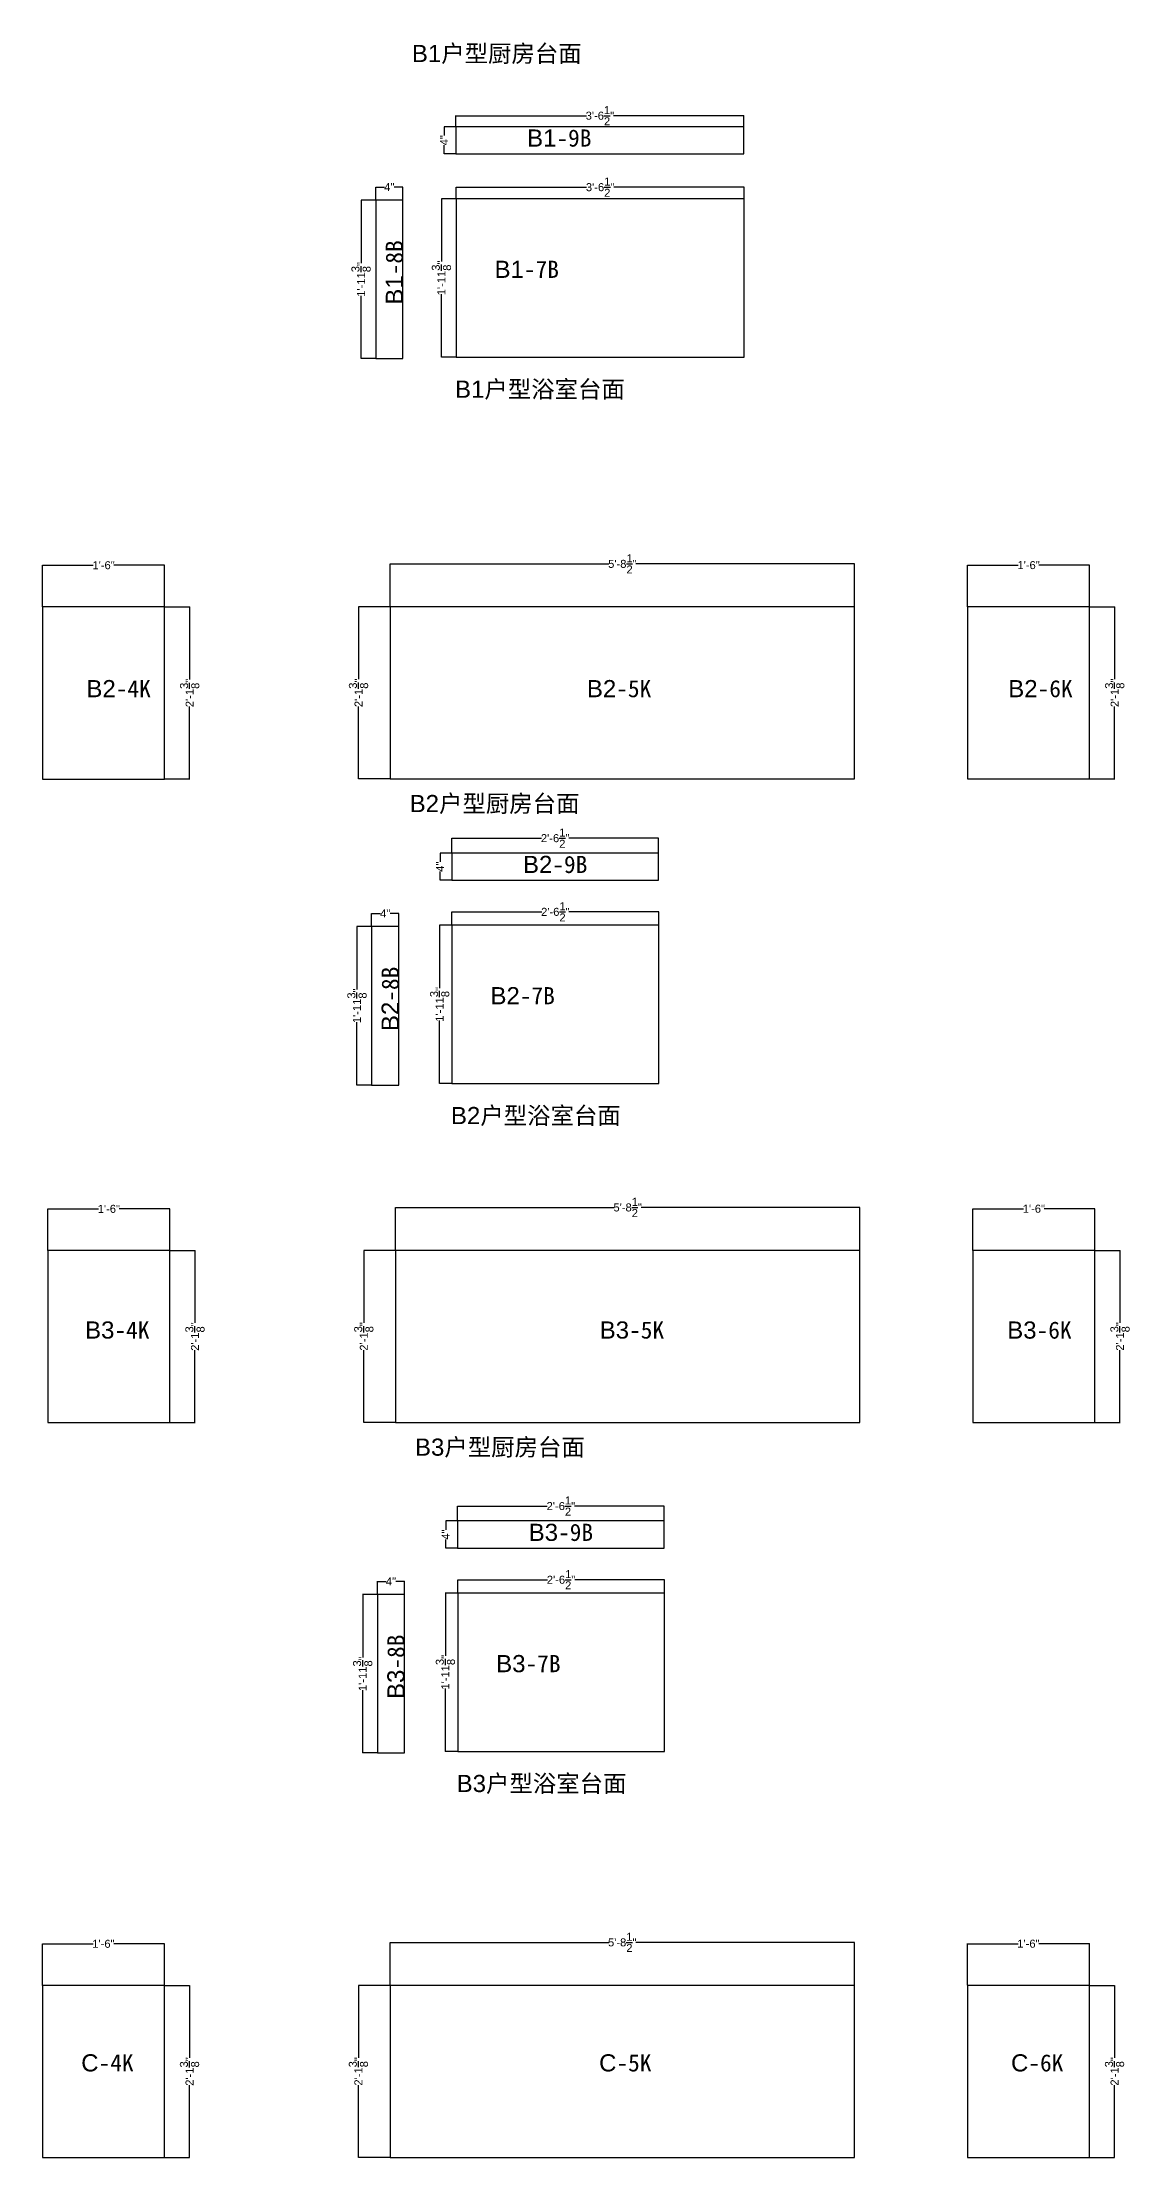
# Model space of a CAD drawing. Header units: inches. Extents: x -997106 to 39633, y -30199 to 1961.
# Drawn here: x 7091 to 11167, y -14275 to -6345 of the extents above; entities that cross this region are included whole.
import ezdxf

# ---------------------------------------------------------------- set-up
doc = ezdxf.new("R2010")
doc.units = ezdxf.units.IN
doc.header["$MEASUREMENT"] = 0
doc.layers.get('Defpoints').update_dxf_attribs({"color": 3})
doc.layers.add('编号', color=10, linetype='Continuous', plot=False)
doc.styles.get("Standard").update_dxf_attribs({"font": 'arial.ttf'})
doc.dimstyles.get("Standard").update_dxf_attribs({"dimtxt": 30, "dimasz": 1, "dimexe": 0.18, "dimexo": 0.0625, "dimgap": 0.09, "dimtad": 0, "dimtoh": 1, "dimdec": 4, "dimlfac": 0.03937, "dimzin": 0, "dimdsep": 46, "dimlunit": 4, "dimtxsty": 'Standard', "dimblk": 'ARCHTICK', "dimcen": 1, "dimadec": 0, "dimazin": 0, "dimtfac": 1, "dimtdec": 4, "dimtix": 1, "dimtofl": 0, "dimtmove": 2, "dimatfit": 3, "dimldrblk": 'ARCHTICK', "dimfxl": 1, "dimtolj": 1, "dimtzin": 0, "dimarcsym": 0})

# ---------------------------------------------------------------- blocks, each defined once
blk = doc.blocks.new('_ArchTick')
at = {"color": 0, "linetype": 'ByBlock', "const_width": 0.15}
blk.add_lwpolyline([(-0.5, -0.5), (0.5, 0.5)], dxfattribs=at)
blk = doc.blocks.new('*D180')
at = {"color": 0, "lineweight": -2, "transparency": 16777216}
for p, q in [((7091.7, -8461.9), (7091.7, -8305.7)), ((7091.7, -8305.8), (7281.6, -8305.8)), ((7548.7, -8305.8), (7358.7, -8305.8)), ((7548.7, -8461.9), (7548.7, -8305.7))]:
    blk.add_line(p, q, dxfattribs=at)
at = {"layer": 'Defpoints', "color": 0, "transparency": 16777216}
for p in [(7548.7, -8305.8), (7091.7, -8461.9), (7548.7, -8461.9)]:
    blk.add_point(p, dxfattribs=at)
at = {"color": 0, "lineweight": -2, "transparency": 16777216, "rotation": 180}
blk.add_blockref('_ArchTick', (7091.7, -8305.8), dxfattribs=at)
at = {"color": 0, "lineweight": -2, "transparency": 16777216}
blk.add_blockref('_ArchTick', (7548.7, -8305.8), dxfattribs=at)
at = {"color": 0, "transparency": 16777216, "insert": (7320.2, -8305.8), "char_height": 30, "attachment_point": 5}
blk.add_mtext('\\A1;1\'-6"', dxfattribs=at)
blk = doc.blocks.new('*D181')
at = {"color": 0, "lineweight": -2, "transparency": 16777216}
for p, q in [((7548.7, -8461.9), (7643.1, -8461.9)), ((7642.9, -8461.9), (7642.9, -8733.3)), ((7642.9, -9106.9), (7642.9, -8835.6)), ((7548.7, -9106.9), (7643.1, -9106.9))]:
    blk.add_line(p, q, dxfattribs=at)
at = {"layer": 'Defpoints', "color": 0, "transparency": 16777216}
for p in [(7548.7, -8461.9), (7548.7, -9106.9), (7642.9, -9106.9)]:
    blk.add_point(p, dxfattribs=at)
at = {"color": 0, "lineweight": -2, "transparency": 16777216}
for p, rotation in [((7642.9, -8461.9), 90), ((7642.9, -9106.9), 270)]:
    blk.add_blockref('_ArchTick', p, dxfattribs=dict(at, rotation=rotation))
at = {"color": 0, "transparency": 16777216, "insert": (7642.9, -8784.4), "char_height": 30, "attachment_point": 5, "rotation": 90}
blk.add_mtext('\\A1;2\'-1{\\H1x;\\S3/8;}"', dxfattribs=at)
blk = doc.blocks.new('*D182')
at = {"color": 0, "lineweight": -2, "transparency": 16777216}
for p, q in [((8395, -8461.4), (8395, -8300.2)), ((8395, -8300.4), (9214.1, -8300.4)), ((10135, -8300.4), (9315.9, -8300.4)), ((10135, -8461.4), (10135, -8300.2))]:
    blk.add_line(p, q, dxfattribs=at)
at = {"layer": 'Defpoints', "color": 0, "transparency": 16777216}
for p in [(10135, -8300.4), (8395, -8461.4), (10135, -8461.4)]:
    blk.add_point(p, dxfattribs=at)
at = {"color": 0, "lineweight": -2, "transparency": 16777216, "rotation": 180}
blk.add_blockref('_ArchTick', (8395, -8300.4), dxfattribs=at)
at = {"color": 0, "lineweight": -2, "transparency": 16777216}
blk.add_blockref('_ArchTick', (10135, -8300.4), dxfattribs=at)
at = {"color": 0, "transparency": 16777216, "insert": (9265, -8300.4), "char_height": 30, "attachment_point": 5}
blk.add_mtext('\\A1;5\'-8{\\H1x;\\S1/2;}"', dxfattribs=at)
blk = doc.blocks.new('*D183')
at = {"color": 0, "lineweight": -2, "transparency": 16777216}
for p, q in [((8394.9, -8461.4), (8275.8, -8461.4)), ((8275.9, -8461.4), (8275.9, -8732.8)), ((8275.9, -9106.4), (8275.9, -8835.1)), ((8394.9, -9106.4), (8275.8, -9106.4))]:
    blk.add_line(p, q, dxfattribs=at)
at = {"layer": 'Defpoints', "color": 0, "transparency": 16777216}
for p in [(8395, -8461.4), (8275.9, -9106.4), (8395, -9106.4)]:
    blk.add_point(p, dxfattribs=at)
at = {"color": 0, "lineweight": -2, "transparency": 16777216}
for p, rotation in [((8275.9, -8461.4), 90), ((8275.9, -9106.4), 270)]:
    blk.add_blockref('_ArchTick', p, dxfattribs=dict(at, rotation=rotation))
at = {"color": 0, "transparency": 16777216, "insert": (8275.9, -8783.9), "char_height": 30, "attachment_point": 5, "rotation": 90}
blk.add_mtext('\\A1;2\'-1{\\H1x;\\S3/8;}"', dxfattribs=at)
blk = doc.blocks.new('*D184')
at = {"color": 0, "lineweight": -2, "transparency": 16777216}
for p, q in [((10559.1, -8461.4), (10559.1, -8305.2)), ((10559.1, -8305.3), (10749, -8305.3)), ((11016.1, -8305.3), (10826.1, -8305.3)), ((11016.1, -8461.4), (11016.1, -8305.2))]:
    blk.add_line(p, q, dxfattribs=at)
at = {"layer": 'Defpoints', "color": 0, "transparency": 16777216}
for p in [(11016.1, -8305.3), (10559.1, -8461.4), (11016.1, -8461.4)]:
    blk.add_point(p, dxfattribs=at)
at = {"color": 0, "lineweight": -2, "transparency": 16777216, "rotation": 180}
blk.add_blockref('_ArchTick', (10559.1, -8305.3), dxfattribs=at)
at = {"color": 0, "lineweight": -2, "transparency": 16777216}
blk.add_blockref('_ArchTick', (11016.1, -8305.3), dxfattribs=at)
at = {"color": 0, "transparency": 16777216, "insert": (10787.6, -8305.3), "char_height": 30, "attachment_point": 5}
blk.add_mtext('\\A1;1\'-6"', dxfattribs=at)
blk = doc.blocks.new('*D185')
at = {"color": 0, "lineweight": -2, "transparency": 16777216}
for p, q in [((11016.1, -8461.4), (11110.5, -8461.4)), ((11110.3, -8461.4), (11110.3, -8732.8)), ((11110.3, -9106.4), (11110.3, -8835.1)), ((11016.1, -9106.4), (11110.5, -9106.4))]:
    blk.add_line(p, q, dxfattribs=at)
at = {"layer": 'Defpoints', "color": 0, "transparency": 16777216}
for p in [(11016.1, -8461.4), (11016.1, -9106.4), (11110.3, -9106.4)]:
    blk.add_point(p, dxfattribs=at)
at = {"color": 0, "lineweight": -2, "transparency": 16777216}
for p, rotation in [((11110.3, -8461.4), 90), ((11110.3, -9106.4), 270)]:
    blk.add_blockref('_ArchTick', p, dxfattribs=dict(at, rotation=rotation))
at = {"color": 0, "transparency": 16777216, "insert": (11110.3, -8783.9), "char_height": 30, "attachment_point": 5, "rotation": 90}
blk.add_mtext('\\A1;2\'-1{\\H1x;\\S3/8;}"', dxfattribs=at)
blk = doc.blocks.new('*D220')
at = {"color": 0, "lineweight": -2, "transparency": 16777216}
for p, q in [((7111.5, -10874.5), (7111.5, -10718.3)), ((7111.5, -10718.5), (7301.5, -10718.5)), ((7568.5, -10718.5), (7378.6, -10718.5)), ((7568.5, -10874.5), (7568.5, -10718.3))]:
    blk.add_line(p, q, dxfattribs=at)
at = {"layer": 'Defpoints', "color": 0, "transparency": 16777216}
for p in [(7568.5, -10718.5), (7111.5, -10874.6), (7568.5, -10874.6)]:
    blk.add_point(p, dxfattribs=at)
at = {"color": 0, "lineweight": -2, "transparency": 16777216, "rotation": 180}
blk.add_blockref('_ArchTick', (7111.5, -10718.5), dxfattribs=at)
at = {"color": 0, "lineweight": -2, "transparency": 16777216}
blk.add_blockref('_ArchTick', (7568.5, -10718.5), dxfattribs=at)
at = {"color": 0, "transparency": 16777216, "insert": (7340, -10718.5), "char_height": 30, "attachment_point": 5}
blk.add_mtext('\\A1;1\'-6"', dxfattribs=at)
blk = doc.blocks.new('*D221')
at = {"color": 0, "lineweight": -2, "transparency": 16777216}
for p, q in [((7568.6, -10874.6), (7663, -10874.6)), ((7662.8, -10874.6), (7662.8, -11146)), ((7662.8, -11519.6), (7662.8, -11248.2)), ((7568.6, -11519.6), (7663, -11519.6))]:
    blk.add_line(p, q, dxfattribs=at)
at = {"layer": 'Defpoints', "color": 0, "transparency": 16777216}
for p in [(7568.5, -10874.6), (7568.5, -11519.6), (7662.8, -11519.6)]:
    blk.add_point(p, dxfattribs=at)
at = {"color": 0, "lineweight": -2, "transparency": 16777216}
for p, rotation in [((7662.8, -10874.6), 90), ((7662.8, -11519.6), 270)]:
    blk.add_blockref('_ArchTick', p, dxfattribs=dict(at, rotation=rotation))
at = {"color": 0, "transparency": 16777216, "insert": (7662.8, -11197.1), "char_height": 30, "attachment_point": 5, "rotation": 90}
blk.add_mtext('\\A1;2\'-1{\\H1x;\\S3/8;}"', dxfattribs=at)
blk = doc.blocks.new('*D222')
at = {"color": 0, "lineweight": -2, "transparency": 16777216}
for p, q in [((8414.8, -10874), (8414.8, -10712.9)), ((8414.8, -10713), (9233.9, -10713)), ((10154.8, -10713), (9335.7, -10713)), ((10154.8, -10874), (10154.8, -10712.9))]:
    blk.add_line(p, q, dxfattribs=at)
at = {"layer": 'Defpoints', "color": 0, "transparency": 16777216}
for p in [(10154.8, -10713), (8414.8, -10874.1), (10154.8, -10874.1)]:
    blk.add_point(p, dxfattribs=at)
at = {"color": 0, "lineweight": -2, "transparency": 16777216, "rotation": 180}
blk.add_blockref('_ArchTick', (8414.8, -10713), dxfattribs=at)
at = {"color": 0, "lineweight": -2, "transparency": 16777216}
blk.add_blockref('_ArchTick', (10154.8, -10713), dxfattribs=at)
at = {"color": 0, "transparency": 16777216, "insert": (9284.8, -10713), "char_height": 30, "attachment_point": 5}
blk.add_mtext('\\A1;5\'-8{\\H1x;\\S1/2;}"', dxfattribs=at)
blk = doc.blocks.new('*D223')
at = {"color": 0, "lineweight": -2, "transparency": 16777216}
for p, q in [((8414.8, -10874.1), (8295.6, -10874.1)), ((8295.8, -10874.1), (8295.8, -11145.5)), ((8295.8, -11519.1), (8295.8, -11247.7)), ((8414.8, -11519.1), (8295.6, -11519.1))]:
    blk.add_line(p, q, dxfattribs=at)
at = {"layer": 'Defpoints', "color": 0, "transparency": 16777216}
for p in [(8414.8, -10874.1), (8295.8, -11519.1), (8414.8, -11519.1)]:
    blk.add_point(p, dxfattribs=at)
at = {"color": 0, "lineweight": -2, "transparency": 16777216}
for p, rotation in [((8295.8, -10874.1), 90), ((8295.8, -11519.1), 270)]:
    blk.add_blockref('_ArchTick', p, dxfattribs=dict(at, rotation=rotation))
at = {"color": 0, "transparency": 16777216, "insert": (8295.8, -11196.6), "char_height": 30, "attachment_point": 5, "rotation": 90}
blk.add_mtext('\\A1;2\'-1{\\H1x;\\S3/8;}"', dxfattribs=at)
blk = doc.blocks.new('*D224')
at = {"color": 0, "lineweight": -2, "transparency": 16777216}
for p, q in [((10578.9, -10874), (10578.9, -10717.8)), ((10578.9, -10718), (10768.9, -10718)), ((11035.9, -10718), (10846, -10718)), ((11035.9, -10874), (11035.9, -10717.8))]:
    blk.add_line(p, q, dxfattribs=at)
at = {"layer": 'Defpoints', "color": 0, "transparency": 16777216}
for p in [(11035.9, -10718), (10578.9, -10874.1), (11035.9, -10874.1)]:
    blk.add_point(p, dxfattribs=at)
at = {"color": 0, "lineweight": -2, "transparency": 16777216, "rotation": 180}
blk.add_blockref('_ArchTick', (10578.9, -10718), dxfattribs=at)
at = {"color": 0, "lineweight": -2, "transparency": 16777216}
blk.add_blockref('_ArchTick', (11035.9, -10718), dxfattribs=at)
at = {"color": 0, "transparency": 16777216, "insert": (10807.4, -10718), "char_height": 30, "attachment_point": 5}
blk.add_mtext('\\A1;1\'-6"', dxfattribs=at)
blk = doc.blocks.new('*D225')
at = {"color": 0, "lineweight": -2, "transparency": 16777216}
for p, q in [((11036, -10874.1), (11130.4, -10874.1)), ((11130.2, -10874.1), (11130.2, -11145.5)), ((11130.2, -11519.1), (11130.2, -11247.7)), ((11036, -11519.1), (11130.4, -11519.1))]:
    blk.add_line(p, q, dxfattribs=at)
at = {"layer": 'Defpoints', "color": 0, "transparency": 16777216}
for p in [(11035.9, -10874.1), (11035.9, -11519.1), (11130.2, -11519.1)]:
    blk.add_point(p, dxfattribs=at)
at = {"color": 0, "lineweight": -2, "transparency": 16777216}
for p, rotation in [((11130.2, -10874.1), 90), ((11130.2, -11519.1), 270)]:
    blk.add_blockref('_ArchTick', p, dxfattribs=dict(at, rotation=rotation))
at = {"color": 0, "transparency": 16777216, "insert": (11130.2, -11196.6), "char_height": 30, "attachment_point": 5, "rotation": 90}
blk.add_mtext('\\A1;2\'-1{\\H1x;\\S3/8;}"', dxfattribs=at)
blk = doc.blocks.new('*D264')
at = {"color": 0, "lineweight": -2, "transparency": 16777216}
for p, q in [((7091.2, -13629.6), (7091.2, -13473.4)), ((7091.2, -13473.6), (7281.1, -13473.6)), ((7548.2, -13473.6), (7358.2, -13473.6)), ((7548.2, -13629.6), (7548.2, -13473.4))]:
    blk.add_line(p, q, dxfattribs=at)
at = {"layer": 'Defpoints', "color": 0, "transparency": 16777216}
for p in [(7548.2, -13473.6), (7091.2, -13629.7), (7548.2, -13629.7)]:
    blk.add_point(p, dxfattribs=at)
at = {"color": 0, "lineweight": -2, "transparency": 16777216, "rotation": 180}
blk.add_blockref('_ArchTick', (7091.2, -13473.6), dxfattribs=at)
at = {"color": 0, "lineweight": -2, "transparency": 16777216}
blk.add_blockref('_ArchTick', (7548.2, -13473.6), dxfattribs=at)
at = {"color": 0, "transparency": 16777216, "insert": (7319.7, -13473.6), "char_height": 30, "attachment_point": 5}
blk.add_mtext('\\A1;1\'-6"', dxfattribs=at)
blk = doc.blocks.new('*D265')
at = {"color": 0, "lineweight": -2, "transparency": 16777216}
for p, q in [((7548.2, -13629.7), (7642.6, -13629.7)), ((7642.4, -13629.7), (7642.4, -13901.1)), ((7642.4, -14274.7), (7642.4, -14003.3)), ((7548.2, -14274.7), (7642.6, -14274.7))]:
    blk.add_line(p, q, dxfattribs=at)
at = {"layer": 'Defpoints', "color": 0, "transparency": 16777216}
for p in [(7548.2, -13629.7), (7548.2, -14274.7), (7642.4, -14274.7)]:
    blk.add_point(p, dxfattribs=at)
at = {"color": 0, "lineweight": -2, "transparency": 16777216}
for p, rotation in [((7642.4, -13629.7), 90), ((7642.4, -14274.7), 270)]:
    blk.add_blockref('_ArchTick', p, dxfattribs=dict(at, rotation=rotation))
at = {"color": 0, "transparency": 16777216, "insert": (7642.4, -13952.2), "char_height": 30, "attachment_point": 5, "rotation": 90}
blk.add_mtext('\\A1;2\'-1{\\H1x;\\S3/8;}"', dxfattribs=at)
blk = doc.blocks.new('*D266')
at = {"color": 0, "lineweight": -2, "transparency": 16777216}
for p, q in [((8394.5, -13629.1), (8394.5, -13468)), ((8394.5, -13468.1), (9213.6, -13468.1)), ((10134.5, -13468.1), (9315.4, -13468.1)), ((10134.5, -13629.1), (10134.5, -13468))]:
    blk.add_line(p, q, dxfattribs=at)
at = {"layer": 'Defpoints', "color": 0, "transparency": 16777216}
for p in [(10134.5, -13468.1), (8394.5, -13629.2), (10134.5, -13629.2)]:
    blk.add_point(p, dxfattribs=at)
at = {"color": 0, "lineweight": -2, "transparency": 16777216, "rotation": 180}
blk.add_blockref('_ArchTick', (8394.5, -13468.1), dxfattribs=at)
at = {"color": 0, "lineweight": -2, "transparency": 16777216}
blk.add_blockref('_ArchTick', (10134.5, -13468.1), dxfattribs=at)
at = {"color": 0, "transparency": 16777216, "insert": (9264.5, -13468.1), "char_height": 30, "attachment_point": 5}
blk.add_mtext('\\A1;5\'-8{\\H1x;\\S1/2;}"', dxfattribs=at)
blk = doc.blocks.new('*D267')
at = {"color": 0, "lineweight": -2, "transparency": 16777216}
for p, q in [((8394.4, -13629.2), (8275.3, -13629.2)), ((8275.4, -13629.2), (8275.4, -13900.6)), ((8275.4, -14274.2), (8275.4, -14002.8)), ((8394.4, -14274.2), (8275.3, -14274.2))]:
    blk.add_line(p, q, dxfattribs=at)
at = {"layer": 'Defpoints', "color": 0, "transparency": 16777216}
for p in [(8394.5, -13629.2), (8275.4, -14274.2), (8394.5, -14274.2)]:
    blk.add_point(p, dxfattribs=at)
at = {"color": 0, "lineweight": -2, "transparency": 16777216}
for p, rotation in [((8275.4, -13629.2), 90), ((8275.4, -14274.2), 270)]:
    blk.add_blockref('_ArchTick', p, dxfattribs=dict(at, rotation=rotation))
at = {"color": 0, "transparency": 16777216, "insert": (8275.4, -13951.7), "char_height": 30, "attachment_point": 5, "rotation": 90}
blk.add_mtext('\\A1;2\'-1{\\H1x;\\S3/8;}"', dxfattribs=at)
blk = doc.blocks.new('*D268')
at = {"color": 0, "lineweight": -2, "transparency": 16777216}
for p, q in [((10558.6, -13629.1), (10558.6, -13472.9)), ((10558.6, -13473.1), (10748.5, -13473.1)), ((11015.6, -13473.1), (10825.6, -13473.1)), ((11015.6, -13629.1), (11015.6, -13472.9))]:
    blk.add_line(p, q, dxfattribs=at)
at = {"layer": 'Defpoints', "color": 0, "transparency": 16777216}
for p in [(11015.6, -13473.1), (10558.6, -13629.2), (11015.6, -13629.2)]:
    blk.add_point(p, dxfattribs=at)
at = {"color": 0, "lineweight": -2, "transparency": 16777216, "rotation": 180}
blk.add_blockref('_ArchTick', (10558.6, -13473.1), dxfattribs=at)
at = {"color": 0, "lineweight": -2, "transparency": 16777216}
blk.add_blockref('_ArchTick', (11015.6, -13473.1), dxfattribs=at)
at = {"color": 0, "transparency": 16777216, "insert": (10787.1, -13473.1), "char_height": 30, "attachment_point": 5}
blk.add_mtext('\\A1;1\'-6"', dxfattribs=at)
blk = doc.blocks.new('*D269')
at = {"color": 0, "lineweight": -2, "transparency": 16777216}
for p, q in [((11015.6, -13629.2), (11110, -13629.2)), ((11109.8, -13629.2), (11109.8, -13900.6)), ((11109.8, -14274.2), (11109.8, -14002.8)), ((11015.6, -14274.2), (11110, -14274.2))]:
    blk.add_line(p, q, dxfattribs=at)
at = {"layer": 'Defpoints', "color": 0, "transparency": 16777216}
for p in [(11015.6, -13629.2), (11015.6, -14274.2), (11109.8, -14274.2)]:
    blk.add_point(p, dxfattribs=at)
at = {"color": 0, "lineweight": -2, "transparency": 16777216}
for p, rotation in [((11109.8, -13629.2), 90), ((11109.8, -14274.2), 270)]:
    blk.add_blockref('_ArchTick', p, dxfattribs=dict(at, rotation=rotation))
at = {"color": 0, "transparency": 16777216, "insert": (11109.8, -13951.7), "char_height": 30, "attachment_point": 5, "rotation": 90}
blk.add_mtext('\\A1;2\'-1{\\H1x;\\S3/8;}"', dxfattribs=at)
blk = doc.blocks.new('*D807')
at = {"color": 0, "lineweight": -2, "transparency": 16777216}
for p, q in [((8340.3, -6937), (8285.2, -6937)), ((8285.4, -6937), (8285.4, -7172.9)), ((8285.4, -7531), (8285.4, -7295.1)), ((8340.3, -7531), (8285.2, -7531))]:
    blk.add_line(p, q, dxfattribs=at)
at = {"layer": 'Defpoints', "color": 0, "transparency": 16777216}
for p in [(8340.3, -6937), (8285.4, -7531), (8340.3, -7531)]:
    blk.add_point(p, dxfattribs=at)
at = {"color": 0, "lineweight": -2, "transparency": 16777216}
for p, rotation in [((8285.4, -6937), 90), ((8285.4, -7531), 270)]:
    blk.add_blockref('_ArchTick', p, dxfattribs=dict(at, rotation=rotation))
at = {"color": 0, "transparency": 16777216, "insert": (8285.4, -7234), "char_height": 30, "attachment_point": 5, "rotation": 90}
blk.add_mtext('\\A1;1\'-11{\\H1x;\\S3/8;}"', dxfattribs=at)
blk = doc.blocks.new('*D808')
at = {"color": 0, "lineweight": -2, "transparency": 16777216}
for p, q in [((8340.3, -6937), (8340.3, -6887.8)), ((8340.3, -6887.9), (8373.4, -6887.9)), ((8442.3, -6887.9), (8409.3, -6887.9)), ((8442.3, -6937), (8442.3, -6887.8))]:
    blk.add_line(p, q, dxfattribs=at)
at = {"layer": 'Defpoints', "color": 0, "transparency": 16777216}
for p in [(8442.3, -6887.9), (8340.3, -6937), (8442.3, -6937)]:
    blk.add_point(p, dxfattribs=at)
at = {"color": 0, "lineweight": -2, "transparency": 16777216, "rotation": 180}
blk.add_blockref('_ArchTick', (8340.3, -6887.9), dxfattribs=at)
at = {"color": 0, "lineweight": -2, "transparency": 16777216}
blk.add_blockref('_ArchTick', (8442.3, -6887.9), dxfattribs=at)
at = {"color": 0, "transparency": 16777216, "insert": (8391.3, -6887.9), "char_height": 30, "attachment_point": 5}
blk.add_mtext('\\A1;4"', dxfattribs=at)
blk = doc.blocks.new('*D806')
at = {"color": 0, "lineweight": -2, "transparency": 16777216}
for p, q in [((8640.7, -6661.5), (8596.7, -6661.5)), ((8596.9, -6661.5), (8596.9, -6694.6)), ((8596.9, -6763.5), (8596.9, -6730.4)), ((8640.7, -6763.5), (8596.7, -6763.5))]:
    blk.add_line(p, q, dxfattribs=at)
at = {"layer": 'Defpoints', "color": 0, "transparency": 16777216}
for p in [(8640.8, -6661.5), (8596.9, -6763.5), (8640.8, -6763.5)]:
    blk.add_point(p, dxfattribs=at)
at = {"color": 0, "lineweight": -2, "transparency": 16777216}
for p, rotation in [((8596.9, -6661.5), 90), ((8596.9, -6763.5), 270)]:
    blk.add_blockref('_ArchTick', p, dxfattribs=dict(at, rotation=rotation))
at = {"color": 0, "transparency": 16777216, "insert": (8596.9, -6712.5), "char_height": 30, "attachment_point": 5, "rotation": 90}
blk.add_mtext('\\A1;4"', dxfattribs=at)
blk = doc.blocks.new('*D809')
at = {"color": 0, "lineweight": -2, "transparency": 16777216}
for p, q in [((8641.5, -6931.6), (8641.5, -6888.2)), ((8641.5, -6888.3), (9130.6, -6888.3)), ((9721.5, -6888.3), (9232.4, -6888.3)), ((9721.5, -6931.6), (9721.5, -6888.2))]:
    blk.add_line(p, q, dxfattribs=at)
at = {"layer": 'Defpoints', "color": 0, "transparency": 16777216}
for p in [(9721.5, -6888.3), (8641.5, -6931.6), (9721.5, -6931.6)]:
    blk.add_point(p, dxfattribs=at)
at = {"color": 0, "lineweight": -2, "transparency": 16777216, "rotation": 180}
blk.add_blockref('_ArchTick', (8641.5, -6888.3), dxfattribs=at)
at = {"color": 0, "lineweight": -2, "transparency": 16777216}
blk.add_blockref('_ArchTick', (9721.5, -6888.3), dxfattribs=at)
at = {"color": 0, "transparency": 16777216, "insert": (9181.5, -6888.3), "char_height": 30, "attachment_point": 5}
blk.add_mtext('\\A1;3\'-6{\\H1x;\\S1/2;}"', dxfattribs=at)
blk = doc.blocks.new('*D810')
at = {"color": 0, "lineweight": -2, "transparency": 16777216}
for p, q in [((8640.8, -6661.4), (8640.8, -6620.1)), ((8640.8, -6620.3), (9129.9, -6620.3)), ((9720.8, -6620.3), (9231.7, -6620.3)), ((9720.8, -6661.4), (9720.8, -6620.1))]:
    blk.add_line(p, q, dxfattribs=at)
at = {"layer": 'Defpoints', "color": 0, "transparency": 16777216}
for p in [(9720.8, -6620.3), (8640.8, -6661.5), (9720.8, -6661.5)]:
    blk.add_point(p, dxfattribs=at)
at = {"color": 0, "lineweight": -2, "transparency": 16777216, "rotation": 180}
blk.add_blockref('_ArchTick', (8640.8, -6620.3), dxfattribs=at)
at = {"color": 0, "lineweight": -2, "transparency": 16777216}
blk.add_blockref('_ArchTick', (9720.8, -6620.3), dxfattribs=at)
at = {"color": 0, "transparency": 16777216, "insert": (9180.8, -6620.3), "char_height": 30, "attachment_point": 5}
blk.add_mtext('\\A1;3\'-6{\\H1x;\\S1/2;}"', dxfattribs=at)
blk = doc.blocks.new('*D811')
at = {"color": 0, "lineweight": -2, "transparency": 16777216}
for p, q in [((8641.4, -6931.6), (8586.4, -6931.6)), ((8586.6, -6931.6), (8586.6, -7167.5)), ((8586.6, -7525.6), (8586.6, -7289.7)), ((8641.4, -7525.6), (8586.4, -7525.6))]:
    blk.add_line(p, q, dxfattribs=at)
at = {"layer": 'Defpoints', "color": 0, "transparency": 16777216}
for p in [(8641.5, -6931.6), (8586.6, -7525.6), (8641.5, -7525.6)]:
    blk.add_point(p, dxfattribs=at)
at = {"color": 0, "lineweight": -2, "transparency": 16777216}
for p, rotation in [((8586.6, -6931.6), 90), ((8586.6, -7525.6), 270)]:
    blk.add_blockref('_ArchTick', p, dxfattribs=dict(at, rotation=rotation))
at = {"color": 0, "transparency": 16777216, "insert": (8586.6, -7228.6), "char_height": 30, "attachment_point": 5, "rotation": 90}
blk.add_mtext('\\A1;1\'-11{\\H1x;\\S3/8;}"', dxfattribs=at)
blk = doc.blocks.new('*D941')
at = {"color": 0, "lineweight": -2, "transparency": 16777216}
for p, q in [((8325, -9660.1), (8269.9, -9660.1)), ((8270.1, -9660.1), (8270.1, -9896)), ((8270.1, -10254.1), (8270.1, -10018.2)), ((8325, -10254.1), (8269.9, -10254.1))]:
    blk.add_line(p, q, dxfattribs=at)
at = {"layer": 'Defpoints', "color": 0, "transparency": 16777216}
for p in [(8325, -9660.1), (8270.1, -10254.1), (8325, -10254.1)]:
    blk.add_point(p, dxfattribs=at)
at = {"color": 0, "lineweight": -2, "transparency": 16777216}
for p, rotation in [((8270.1, -9660.1), 90), ((8270.1, -10254.1), 270)]:
    blk.add_blockref('_ArchTick', p, dxfattribs=dict(at, rotation=rotation))
at = {"color": 0, "transparency": 16777216, "insert": (8270.1, -9957.1), "char_height": 30, "attachment_point": 5, "rotation": 90}
blk.add_mtext('\\A1;1\'-11{\\H1x;\\S3/8;}"', dxfattribs=at)
blk = doc.blocks.new('*D942')
at = {"color": 0, "lineweight": -2, "transparency": 16777216}
for p, q in [((8325, -9660.1), (8325, -9610.8)), ((8325, -9611), (8358.1, -9611)), ((8427, -9611), (8394, -9611)), ((8427, -9660.1), (8427, -9610.8))]:
    blk.add_line(p, q, dxfattribs=at)
at = {"layer": 'Defpoints', "color": 0, "transparency": 16777216}
for p in [(8325, -9660.1), (8427, -9611), (8427, -9660.1)]:
    blk.add_point(p, dxfattribs=at)
at = {"color": 0, "lineweight": -2, "transparency": 16777216, "rotation": 180}
blk.add_blockref('_ArchTick', (8325, -9611), dxfattribs=at)
at = {"color": 0, "lineweight": -2, "transparency": 16777216}
blk.add_blockref('_ArchTick', (8427, -9611), dxfattribs=at)
at = {"color": 0, "transparency": 16777216, "insert": (8376, -9611), "char_height": 30, "attachment_point": 5}
blk.add_mtext('\\A1;4"', dxfattribs=at)
blk = doc.blocks.new('*D935')
at = {"color": 0, "lineweight": -2, "transparency": 16777216}
for p, q in [((8625.4, -9384.6), (8581.4, -9384.6)), ((8581.6, -9384.6), (8581.6, -9417.6)), ((8625.4, -9486.6), (8581.4, -9486.6)), ((8581.6, -9486.6), (8581.6, -9453.5))]:
    blk.add_line(p, q, dxfattribs=at)
at = {"layer": 'Defpoints', "color": 0, "transparency": 16777216}
for p in [(8625.4, -9384.6), (8581.6, -9486.6), (8625.4, -9486.6)]:
    blk.add_point(p, dxfattribs=at)
at = {"color": 0, "lineweight": -2, "transparency": 16777216}
for p, rotation in [((8581.6, -9384.6), 90), ((8581.6, -9486.6), 270)]:
    blk.add_blockref('_ArchTick', p, dxfattribs=dict(at, rotation=rotation))
at = {"color": 0, "transparency": 16777216, "insert": (8581.6, -9435.6), "char_height": 30, "attachment_point": 5, "rotation": 90}
blk.add_mtext('\\A1;4"', dxfattribs=at)
blk = doc.blocks.new('*D943')
at = {"color": 0, "lineweight": -2, "transparency": 16777216}
for p, q in [((8625.4, -9382.9), (8625.4, -9328.5)), ((8625.4, -9328.7), (8961.8, -9328.7)), ((9400.4, -9328.7), (9064.1, -9328.7)), ((9400.4, -9384.5), (9400.4, -9328.5))]:
    blk.add_line(p, q, dxfattribs=at)
at = {"layer": 'Defpoints', "color": 0, "transparency": 16777216}
for p in [(9400.4, -9328.7), (8625.4, -9382.9), (9400.4, -9384.6)]:
    blk.add_point(p, dxfattribs=at)
at = {"color": 0, "lineweight": -2, "transparency": 16777216, "rotation": 180}
blk.add_blockref('_ArchTick', (8625.4, -9328.7), dxfattribs=at)
at = {"color": 0, "lineweight": -2, "transparency": 16777216}
blk.add_blockref('_ArchTick', (9400.4, -9328.7), dxfattribs=at)
at = {"color": 0, "transparency": 16777216, "insert": (9012.9, -9328.7), "char_height": 30, "attachment_point": 5}
blk.add_mtext('\\A1;2\'-6{\\H1x;\\S1/2;}"', dxfattribs=at)
blk = doc.blocks.new('*D944')
at = {"color": 0, "lineweight": -2, "transparency": 16777216}
for p, q in [((8626.2, -9654.6), (8626.2, -9604.7)), ((8626.2, -9604.9), (8962.5, -9604.9)), ((9401.2, -9604.9), (9064.8, -9604.9)), ((9401.2, -9654.6), (9401.2, -9604.7))]:
    blk.add_line(p, q, dxfattribs=at)
at = {"layer": 'Defpoints', "color": 0, "transparency": 16777216}
for p in [(8626.2, -9654.7), (9401.2, -9604.9), (9401.2, -9654.7)]:
    blk.add_point(p, dxfattribs=at)
at = {"color": 0, "lineweight": -2, "transparency": 16777216, "rotation": 180}
blk.add_blockref('_ArchTick', (8626.2, -9604.9), dxfattribs=at)
at = {"color": 0, "lineweight": -2, "transparency": 16777216}
blk.add_blockref('_ArchTick', (9401.2, -9604.9), dxfattribs=at)
at = {"color": 0, "transparency": 16777216, "insert": (9013.7, -9604.9), "char_height": 30, "attachment_point": 5}
blk.add_mtext('\\A1;2\'-6{\\H1x;\\S1/2;}"', dxfattribs=at)
blk = doc.blocks.new('*D945')
at = {"color": 0, "lineweight": -2, "transparency": 16777216}
for p, q in [((8626.1, -9654.7), (8579.8, -9654.7)), ((8580, -9654.7), (8580, -9890.6)), ((8580, -10248.7), (8580, -10012.8)), ((8626.1, -10248.7), (8579.8, -10248.7))]:
    blk.add_line(p, q, dxfattribs=at)
at = {"layer": 'Defpoints', "color": 0, "transparency": 16777216}
for p in [(8626.2, -9654.7), (8580, -10248.7), (8626.2, -10248.7)]:
    blk.add_point(p, dxfattribs=at)
at = {"color": 0, "lineweight": -2, "transparency": 16777216}
for p, rotation in [((8580, -9654.7), 90), ((8580, -10248.7), 270)]:
    blk.add_blockref('_ArchTick', p, dxfattribs=dict(at, rotation=rotation))
at = {"color": 0, "transparency": 16777216, "insert": (8580, -9951.7), "char_height": 30, "attachment_point": 5, "rotation": 90}
blk.add_mtext('\\A1;1\'-11{\\H1x;\\S3/8;}"', dxfattribs=at)
blk = doc.blocks.new('*D965')
at = {"color": 0, "lineweight": -2, "transparency": 16777216}
for p, q in [((8346.4, -12163.9), (8291.4, -12163.9)), ((8291.5, -12163.9), (8291.5, -12399.8)), ((8291.5, -12757.9), (8291.5, -12522)), ((8346.4, -12757.9), (8291.4, -12757.9))]:
    blk.add_line(p, q, dxfattribs=at)
at = {"layer": 'Defpoints', "color": 0, "transparency": 16777216}
for p in [(8346.5, -12163.9), (8291.5, -12757.9), (8346.5, -12757.9)]:
    blk.add_point(p, dxfattribs=at)
at = {"color": 0, "lineweight": -2, "transparency": 16777216}
for p, rotation in [((8291.5, -12163.9), 90), ((8291.5, -12757.9), 270)]:
    blk.add_blockref('_ArchTick', p, dxfattribs=dict(at, rotation=rotation))
at = {"color": 0, "transparency": 16777216, "insert": (8291.5, -12460.9), "char_height": 30, "attachment_point": 5, "rotation": 90}
blk.add_mtext('\\A1;1\'-11{\\H1x;\\S3/8;}"', dxfattribs=at)
blk = doc.blocks.new('*D966')
at = {"color": 0, "lineweight": -2, "transparency": 16777216}
for p, q in [((8346.5, -12163.9), (8346.5, -12114.6)), ((8346.5, -12114.8), (8379.6, -12114.8)), ((8448.5, -12114.8), (8415.4, -12114.8)), ((8448.5, -12163.9), (8448.5, -12114.6))]:
    blk.add_line(p, q, dxfattribs=at)
at = {"layer": 'Defpoints', "color": 0, "transparency": 16777216}
for p in [(8448.5, -12114.8), (8346.5, -12163.9), (8448.5, -12163.9)]:
    blk.add_point(p, dxfattribs=at)
at = {"color": 0, "lineweight": -2, "transparency": 16777216, "rotation": 180}
blk.add_blockref('_ArchTick', (8346.5, -12114.8), dxfattribs=at)
at = {"color": 0, "lineweight": -2, "transparency": 16777216}
blk.add_blockref('_ArchTick', (8448.5, -12114.8), dxfattribs=at)
at = {"color": 0, "transparency": 16777216, "insert": (8397.5, -12114.8), "char_height": 30, "attachment_point": 5}
blk.add_mtext('\\A1;4"', dxfattribs=at)
blk = doc.blocks.new('*D959')
at = {"color": 0, "lineweight": -2, "transparency": 16777216}
for p, q in [((8646.8, -11888.4), (8602.8, -11888.4)), ((8603, -11888.4), (8603, -11921.4)), ((8603, -11990.4), (8603, -11957.3)), ((8646.8, -11990.4), (8602.8, -11990.4))]:
    blk.add_line(p, q, dxfattribs=at)
at = {"layer": 'Defpoints', "color": 0, "transparency": 16777216}
for p in [(8646.9, -11888.4), (8603, -11990.4), (8646.9, -11990.4)]:
    blk.add_point(p, dxfattribs=at)
at = {"color": 0, "lineweight": -2, "transparency": 16777216}
for p, rotation in [((8603, -11888.4), 90), ((8603, -11990.4), 270)]:
    blk.add_blockref('_ArchTick', p, dxfattribs=dict(at, rotation=rotation))
at = {"color": 0, "transparency": 16777216, "insert": (8603, -11939.4), "char_height": 30, "attachment_point": 5, "rotation": 90}
blk.add_mtext('\\A1;4"', dxfattribs=at)
blk = doc.blocks.new('*D967')
at = {"color": 0, "lineweight": -2, "transparency": 16777216}
for p, q in [((8646.9, -11886.7), (8646.9, -11832.3)), ((8646.9, -11832.5), (8983.3, -11832.5)), ((9421.9, -11832.5), (9085.6, -11832.5)), ((9421.9, -11888.3), (9421.9, -11832.3))]:
    blk.add_line(p, q, dxfattribs=at)
at = {"layer": 'Defpoints', "color": 0, "transparency": 16777216}
for p in [(8646.9, -11886.7), (9421.9, -11832.5), (9421.9, -11888.4)]:
    blk.add_point(p, dxfattribs=at)
at = {"color": 0, "lineweight": -2, "transparency": 16777216, "rotation": 180}
blk.add_blockref('_ArchTick', (8646.9, -11832.5), dxfattribs=at)
at = {"color": 0, "lineweight": -2, "transparency": 16777216}
blk.add_blockref('_ArchTick', (9421.9, -11832.5), dxfattribs=at)
at = {"color": 0, "transparency": 16777216, "insert": (9034.4, -11832.5), "char_height": 30, "attachment_point": 5}
blk.add_mtext('\\A1;2\'-6{\\H1x;\\S1/2;}"', dxfattribs=at)
blk = doc.blocks.new('*D968')
at = {"color": 0, "lineweight": -2, "transparency": 16777216}
for p, q in [((8647.6, -12158.4), (8647.6, -12108.5)), ((8647.6, -12108.7), (8984, -12108.7)), ((9422.6, -12108.7), (9086.3, -12108.7)), ((9422.6, -12158.4), (9422.6, -12108.5))]:
    blk.add_line(p, q, dxfattribs=at)
at = {"layer": 'Defpoints', "color": 0, "transparency": 16777216}
for p in [(9422.6, -12108.7), (8647.6, -12158.5), (9422.6, -12158.5)]:
    blk.add_point(p, dxfattribs=at)
at = {"color": 0, "lineweight": -2, "transparency": 16777216, "rotation": 180}
blk.add_blockref('_ArchTick', (8647.6, -12108.7), dxfattribs=at)
at = {"color": 0, "lineweight": -2, "transparency": 16777216}
blk.add_blockref('_ArchTick', (9422.6, -12108.7), dxfattribs=at)
at = {"color": 0, "transparency": 16777216, "insert": (9035.1, -12108.7), "char_height": 30, "attachment_point": 5}
blk.add_mtext('\\A1;2\'-6{\\H1x;\\S1/2;}"', dxfattribs=at)
blk = doc.blocks.new('*D969')
at = {"color": 0, "lineweight": -2, "transparency": 16777216}
for p, q in [((8647.6, -12158.5), (8601.3, -12158.5)), ((8601.4, -12158.5), (8601.4, -12394.4)), ((8601.4, -12752.5), (8601.4, -12516.6)), ((8647.6, -12752.5), (8601.3, -12752.5))]:
    blk.add_line(p, q, dxfattribs=at)
at = {"layer": 'Defpoints', "color": 0, "transparency": 16777216}
for p in [(8647.6, -12158.5), (8601.4, -12752.5), (8647.6, -12752.5)]:
    blk.add_point(p, dxfattribs=at)
at = {"color": 0, "lineweight": -2, "transparency": 16777216}
for p, rotation in [((8601.4, -12158.5), 90), ((8601.4, -12752.5), 270)]:
    blk.add_blockref('_ArchTick', p, dxfattribs=dict(at, rotation=rotation))
at = {"color": 0, "transparency": 16777216, "insert": (8601.4, -12455.5), "char_height": 30, "attachment_point": 5, "rotation": 90}
blk.add_mtext('\\A1;1\'-11{\\H1x;\\S3/8;}"', dxfattribs=at)

msp = doc.modelspace()

# ---------------------------------------------------------------- linework, layer by layer
for points in [[(8640.76779, -6763.49852), (9720.76779, -6763.49852), (9720.76779, -6661.49852), (8640.76779, -6661.49852)], [(8340.34342, -7531.04238), (8442.34342, -7531.04238), (8442.34342, -6937.04238), (8340.34342, -6937.04238)], [(8641.50108, -7525.63089), (9721.50108, -7525.63089), (9721.50108, -6931.63089), (8641.50108, -6931.63089)], [(7091.65308, -9106.94684), (7548.65308, -9106.94684), (7548.65308, -8461.94684), (7091.65308, -8461.94684)], [(8394.95583, -9106.44684), (10134.95583, -9106.44684), (10134.95583, -8461.44684), (8394.95583, -8461.44684)], [(10559.06998, -9106.44684), (11016.06998, -9106.44684), (11016.06998, -8461.44684), (10559.06998, -8461.44684)], [(8625.44896, -9486.57448), (9400.44896, -9486.57448), (9400.44896, -9384.57448), (8625.44896, -9384.57448)], [(8325.02459, -10254.11833), (8427.02459, -10254.11833), (8427.02459, -9660.11833), (8325.02459, -9660.11833)], [(8626.18225, -10248.70685), (9401.18225, -10248.70685), (9401.18225, -9654.70685), (8626.18225, -9654.70685)], [(7111.52048, -11519.59323), (7568.52048, -11519.59323), (7568.52048, -10874.59323), (7111.52048, -10874.59323)], [(8414.82323, -11519.09323), (10154.82323, -11519.09323), (10154.82323, -10874.09323), (8414.82323, -10874.09323)], [(10578.93739, -11519.09323), (11035.93739, -11519.09323), (11035.93739, -10874.09323), (10578.93739, -10874.09323)], [(8646.91213, -11990.37254), (9421.91213, -11990.37254), (9421.91213, -11888.37254), (8646.91213, -11888.37254)], [(8346.48776, -12757.9164), (8448.48776, -12757.9164), (8448.48776, -12163.9164), (8346.48776, -12163.9164)], [(8647.64541, -12752.50491), (9422.64541, -12752.50491), (9422.64541, -12158.50491), (8647.64541, -12158.50491)], [(7091.15308, -14274.69285), (7548.15308, -14274.69285), (7548.15308, -13629.69285), (7091.15308, -13629.69285)], [(8394.45583, -14274.19285), (10134.45583, -14274.19285), (10134.45583, -13629.19285), (8394.45583, -13629.19285)], [(10558.56998, -14274.19285), (11015.56998, -14274.19285), (11015.56998, -13629.19285), (10558.56998, -13629.19285)]]:
    msp.add_lwpolyline(points, close=True)

# ---------------------------------------------------------------- texts
at = {"char_height": 64.3508622, "attachment_point": 1}
for s, insert in [('B1{\\fSimSun|b0|i0|c134|p2;户型厨房台面}', (8475.90514, -6355.07593)), ('B1{\\fSimSun|b0|i0|c134|p2;户型浴室台面}', (8637.69584, -7613.34775)), ('B2{\\fSimSun|b0|i0|c134|p2;户型厨房台面}', (8467.72323, -9166.71558)), ('B2{\\fSimSun|b0|i0|c134|p2;户型浴室台面}', (8622.37701, -10336.42371)), ('B3{\\fSimSun|b0|i0|c134|p2;户型厨房台面}', (8487.59064, -11579.36196)), ('B3{\\fSimSun|b0|i0|c134|p2;户型浴室台面}', (8643.84018, -12840.22177))]:
    msp.add_mtext(s, dxfattribs=dict(at, insert=insert))
at = {"layer": '编号', "char_height": 64.3508622, "attachment_point": 1}
for s, insert in [('B1{\\fSimSun|b0|i0|c134|p2;-9B}', (8907.77734, -6671.9454)), ('B1{\\fSimSun|b0|i0|c134|p2;-7B}', (8785.84529, -7164.01666)), ('B2{\\fSimSun|b0|i0|c134|p2;-4K}', (7255.97965, -8735.98948)), ('B2{\\fSimSun|b0|i0|c134|p2;-5K}', (9131.93212, -8735.98948)), ('B2{\\fSimSun|b0|i0|c134|p2;-6K}', (10711.41707, -8735.98948)), ('B2{\\fSimSun|b0|i0|c134|p2;-9B}', (8892.45851, -9395.02136)), ('B2{\\fSimSun|b0|i0|c134|p2;-7B}', (8770.52646, -9887.09262)), ('B3{\\fSimSun|b0|i0|c134|p2;-4K}', (7250.97439, -11140.26965)), ('B3{\\fSimSun|b0|i0|c134|p2;-5K}', (9180.06656, -11140.26965)), ('B3{\\fSimSun|b0|i0|c134|p2;-6K}', (10707.52623, -11140.51747)), ('B3{\\fSimSun|b0|i0|c134|p2;-9B}', (8913.92167, -11898.81942)), ('B3{\\fSimSun|b0|i0|c134|p2;-7B}', (8791.98962, -12390.89068)), ('C{\\fSimSun|b0|i0|c134|p2;-4K}', (7236.44988, -13887.57861)), ('C{\\fSimSun|b0|i0|c134|p2;-5K}', (9177.69031, -13887.57861)), ('C{\\fSimSun|b0|i0|c134|p2;-6K}', (10721.75432, -13887.57861))]:
    msp.add_mtext(s, dxfattribs=dict(at, insert=insert))
at = {"layer": '编号', "char_height": 64.3508622, "attachment_point": 1, "rotation": 90}
for s, insert in [('B1{\\fSimSun|b0|i0|c134|p2;-8B}', (8377.72919, -7328.7117)), ('B2{\\fSimSun|b0|i0|c134|p2;-8B}', (8362.41036, -10051.78766)), ('B3{\\fSimSun|b0|i0|c134|p2;-8B}', (8383.87352, -12555.58572))]:
    msp.add_mtext(s, dxfattribs=dict(at, insert=insert))

# ---------------------------------------------------------------- dimensions: what is measured, and where the dimension line sits
for base, p1, p2, picture, middle in [((8596.87979, -6763.49852), (8640.76779, -6661.49852), (8640.76779, -6763.49852), '*D806', (8596.87979, -6712.49852)), ((8285.39773, -7531.04238), (8340.34342, -6937.04238), (8340.34342, -7531.04238), '*D807', (8285.39773, -7234.04238)), ((8586.55053, -7525.63089), (8641.50108, -6931.63089), (8641.50108, -7525.63089), '*D811', (8586.55053, -7228.63089)), ((7642.903056219, -9106.9468432063), (7548.6530765943, -8461.9468432063), (7548.6530765943, -9106.9468432063), '*D181', (7642.9030562189, -8784.4468432063)), ((8275.9472346111, -9106.4468432063), (8394.9558289999, -8461.4468432063), (8394.9558289999, -9106.4468432063), '*D183', (8275.9472346111, -8783.9468432063)), ((11110.3199591118, -9106.4468432063), (11016.0699794871, -8461.4468432063), (11016.0699794871, -9106.4468432063), '*D185', (11110.3199591118, -8783.9468432063)), ((8581.56096, -9486.57448), (8625.44896, -9384.57448), (8625.44896, -9486.57448), '*D935', (8581.56096, -9435.57448)), ((8270.0789, -10254.11833), (8325.02459, -9660.11833), (8325.02459, -10254.11833), '*D941', (8270.0789, -9957.11833)), ((8579.98663, -10248.70685), (8626.18225, -9654.70685), (8626.18225, -10248.70685), '*D945', (8579.98663, -9951.70685)), ((7662.7704621412, -11519.593227509), (7568.5204825165, -10874.593227509), (7568.5204825165, -11519.593227509), '*D221', (7662.7704621412, -11197.093227509)), ((8295.8146405333, -11519.093227509), (8414.8232349221, -10874.093227509), (8414.8232349221, -11519.093227509), '*D223', (8295.8146405333, -11196.593227509)), ((11130.187365034, -11519.093227509), (11035.9373854093, -10874.093227509), (11035.9373854093, -11519.093227509), '*D225', (11130.187365034, -11196.593227509)), ((8603.02413, -11990.37254), (8646.91213, -11888.37254), (8646.91213, -11990.37254), '*D959', (8603.02413, -11939.37254)), ((8291.54206, -12757.9164), (8346.48776, -12163.9164), (8346.48776, -12757.9164), '*D965', (8291.54206, -12460.9164)), ((8601.4498, -12752.50491), (8647.64541, -12158.50491), (8647.64541, -12752.50491), '*D969', (8601.4498, -12455.50491)), ((7642.403056219, -14274.6928477524), (7548.1530765943, -13629.6928477524), (7548.1530765943, -14274.6928477524), '*D265', (7642.4030562189, -13952.1928477524)), ((8275.4472346111, -14274.1928477524), (8394.4558289999, -13629.1928477524), (8394.4558289999, -14274.1928477524), '*D267', (8275.4472346111, -13951.6928477524)), ((11109.8199591118, -14274.1928477524), (11015.5699794871, -13629.1928477524), (11015.5699794871, -14274.1928477524), '*D269', (11109.8199591118, -13951.6928477524))]:
    dim = msp.add_linear_dim(base=base, p1=p1, p2=p2, angle=90, dimstyle='Standard')
    dim.commit()
    dim.dimension.update_dxf_attribs({"geometry": picture, "text_midpoint": middle})
for base, p1, p2, picture, middle in [((9720.76779, -6620.2819), (8640.76779, -6661.49852), (9720.76779, -6661.49852), '*D810', (9180.76779, -6620.2819)), ((8442.34342, -6887.94152), (8340.34342, -6937.04238), (8442.34342, -6937.04238), '*D808', (8391.34342, -6887.94152)), ((9721.50108, -6888.33561), (8641.50108, -6931.63089), (9721.50108, -6931.63089), '*D809', (9181.50108, -6888.33561)), ((7548.65308, -8305.84742), (7091.65308, -8461.94684), (7548.65308, -8461.94684), '*D180', (7320.15308, -8305.84742)), ((10134.95583, -8300.38408), (8394.95583, -8461.44684), (10134.95583, -8461.44684), '*D182', (9264.95583, -8300.38408)), ((11016.06998, -8305.34742), (10559.06998, -8461.44684), (11016.06998, -8461.44684), '*D184', (10787.56998, -8305.34742)), ((9400.4489632973, -9328.6578721893), (8625.4489632973, -9382.9172788383), (9400.4489632973, -9384.5744785724), '*D943', (9012.9489632973, -9328.6578721893)), ((8427.02459, -9611.01748), (8325.02459, -9660.11833), (8427.02459, -9660.11833), '*D942', (8376.02459, -9611.01748)), ((9401.1822496124, -9604.8876890177), (8626.1822496124, -9654.7068507188), (9401.1822496124, -9654.7068507188), '*D944', (9013.6822496124, -9604.8876890177)), ((7568.52048, -10718.49381), (7111.52048, -10874.59323), (7568.52048, -10874.59323), '*D220', (7340.02048, -10718.49381)), ((10154.82323, -10713.03047), (8414.82323, -10874.09323), (10154.82323, -10874.09323), '*D222', (9284.82323, -10713.03047)), ((11035.93739, -10717.99381), (10578.93739, -10874.09323), (11035.93739, -10874.09323), '*D224', (10807.43739, -10717.99381)), ((9421.9121264008, -11832.4559349446), (8646.9121264008, -11886.7153415935), (9421.9121264008, -11888.3725413276), '*D967', (9034.4121264008, -11832.4559349446)), ((8448.48776, -12114.81554), (8346.48776, -12163.9164), (8448.48776, -12163.9164), '*D966', (8397.48776, -12114.81554)), ((9422.645412716, -12108.6857517729), (8647.645412716, -12158.504913474), (9422.645412716, -12158.504913474), '*D968', (9035.145412716, -12108.6857517729)), ((7548.15308, -13473.59343), (7091.15308, -13629.69285), (7548.15308, -13629.69285), '*D264', (7319.65308, -13473.59343)), ((10134.45583, -13468.13009), (8394.45583, -13629.19285), (10134.45583, -13629.19285), '*D266', (9264.45583, -13468.13009)), ((11015.56998, -13473.09343), (10558.56998, -13629.19285), (11015.56998, -13629.19285), '*D268', (10787.06998, -13473.09343))]:
    dim = msp.add_linear_dim(base=base, p1=p1, p2=p2, dimstyle='Standard')
    dim.commit()
    dim.dimension.update_dxf_attribs({"geometry": picture, "text_midpoint": middle})

doc.saveas('drawing.dxf')
